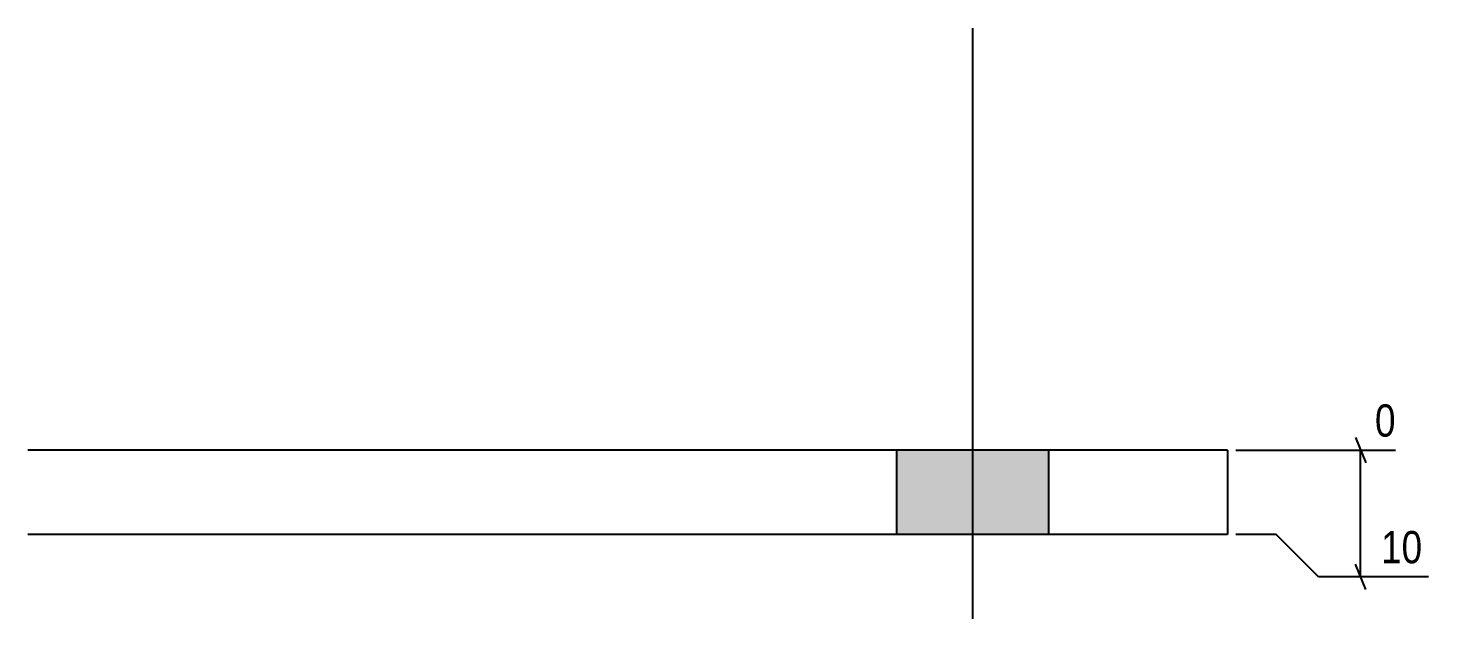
# Model space of a CAD drawing. Header units: millimetres. Extents: x 2 to 11611, y 2 to 232.
# Drawn here: x 6002.8 to 6168.8, y 2.4 to 72.4 of the extents above; entities that cross this region are included whole.
import ezdxf

# ---------------------------------------------------------------- set-up
doc = ezdxf.new("R2010")
doc.units = ezdxf.units.MM
doc.layers.add('MÅLSÆTNING', color=7, linetype='Continuous')
doc.layers.add('STÅL', color=7, linetype='Continuous')
doc.styles.add('Arial Narrow', font='ARIALN.TTF', dxfattribs={"height": 0.2})

msp = doc.modelspace()

# ---------------------------------------------------------------- hatches: boundary and pattern name
at = {"layer": 'STÅL', "linetype": 'Continuous'}
msp.add_hatch(color=96, dxfattribs=at).paths.add_polyline_path([(6105.75, 12.4), (6123.75, 12.4), (6123.75, 22.4), (6105.75, 22.4)])
msp.add_hatch(color=96, dxfattribs=at).paths.add_polyline_path([(6105.75, 12.4), (6123.75, 12.4), (6123.75, 22.4), (6105.75, 22.4)])

# ---------------------------------------------------------------- linework, layer by layer
at = {"layer": 'MÅLSÆTNING', "color": 7, "linetype": 'Continuous'}
for p, q in [((6160.13, 23.9), (6161.33, 20.9)), ((6145.95, 22.4), (6164.86, 22.4)), ((6160.73, 7.4), (6160.73, 22.4)), ((6150.73, 12.4), (6145.95, 12.4)), ((6155.73, 7.4), (6150.73, 12.4)), ((6161.33, 5.9), (6160.13, 8.9)), ((6168.76, 7.4), (6155.73, 7.4))]:
    msp.add_line(p, q, dxfattribs=at)
at = {"layer": 'STÅL', "color": 96, "linetype": 'Continuous'}
for p, q in [((6114.75, 2.4), (6114.75, 72.4)), ((6114.75, 2.4), (6114.75, 72.4)), ((6105.75, 12.4), (6105.75, 22.4)), ((6105.75, 12.4), (6105.75, 22.4)), ((6123.75, 12.4), (6123.75, 22.4)), ((6123.75, 12.4), (6123.75, 22.4))]:
    msp.add_line(p, q, dxfattribs=at)
at = {"layer": 'STÅL', "color": 2, "linetype": 'Continuous'}
for p, q in [((6144.95, 22.4), (6002.75, 22.4)), ((6144.95, 22.4), (6144.95, 12.4)), ((6144.95, 12.4), (6002.75, 12.4))]:
    msp.add_line(p, q, dxfattribs=at)

# ---------------------------------------------------------------- next in the draw order: wipeouts: each hides what was drawn before it
at = {"color": 0, "linetype": 'Continuous'}
for points in [[(6165.66, 23.2), (6165.66, 28.8), (6161.63, 28.8), (6161.63, 23.2)], [(6168.83, 8.2), (6168.83, 13.8), (6162.35, 13.8), (6162.35, 8.2)]]:
    msp.add_wipeout(points, dxfattribs=at).dxf.layer = 'MÅLSÆTNING'

# ---------------------------------------------------------------- next in the draw order: texts
at = {"layer": 'MÅLSÆTNING', "color": 3, "linetype": 'Continuous', "style": 'Arial Narrow'}
for s, height, p in [('0', 3.82, (6162.43, 24)), ('10', 3.818, (6163.15, 9))]:
    msp.add_text(s, height=height, dxfattribs=at).set_placement(p)

doc.saveas('drawing.dxf')
